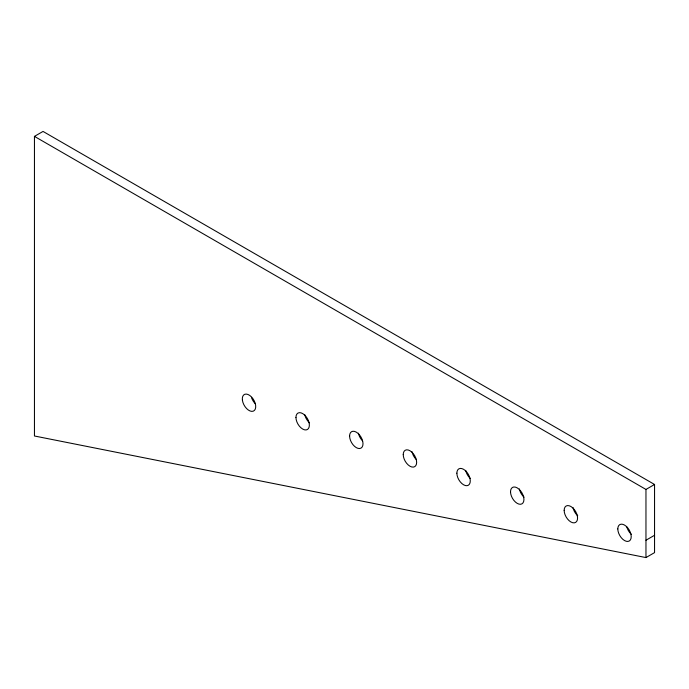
<?xml version="1.0" encoding="UTF-8"?>
<svg xmlns="http://www.w3.org/2000/svg" width="689" height="689" viewBox="0 0 689 689"><rect width="100%" height="100%" fill="white"/><g stroke="black" fill="none" stroke-linecap="round" stroke-linejoin="round"><path stroke-width="1.03" d="M34.45 136.379L43.037 131.427L654.55 484.479L654.55 552.621L645.963 557.573L34.45 435.991L34.45 136.379L645.963 489.44L654.55 484.479M645.963 540.228L654.55 535.275M645.963 489.44L645.963 557.573M255.188 403.608A9.482 5.478 60 0 1 251.476 397.372M309.507 422.831A9.482 5.478 60 0 1 304.762 414.614M362.595 440.882A9.482 5.478 60 0 1 358.409 433.2M416.234 459.468A9.482 5.478 60 0 1 412.048 451.777M470.432 478.571A9.482 5.478 60 0 1 465.695 470.363M524.071 497.157A9.482 5.478 60 0 1 519.334 488.94M577.718 515.734A9.482 5.478 60 0 1 572.972 507.526M631.357 534.319A9.482 5.478 60 0 1 626.792 526.852M242.39 400.102A9.482 5.478 60 0 0 253.233 411.178A9.482 5.478 60 0 0 251.425 396.89A9.482 5.478 60 0 0 242.39 400.102M295.951 417.439A9.482 5.478 60 0 0 306.011 429.945A9.482 5.478 60 0 0 306.011 416.535A9.482 5.478 60 0 0 295.951 417.439M349.599 436.016A9.482 5.478 60 0 0 359.658 448.53A9.482 5.478 60 0 0 359.658 435.121A9.482 5.478 60 0 0 349.599 436.016M403.237 454.602A9.482 5.478 60 0 0 413.297 467.108A9.482 5.478 60 0 0 413.297 453.698A9.482 5.478 60 0 0 403.237 454.602M456.876 473.179A9.482 5.478 60 0 0 466.935 485.693A9.482 5.478 60 0 0 466.935 472.284A9.482 5.478 60 0 0 456.876 473.179M510.523 491.765A9.482 5.478 60 0 0 520.583 504.27A9.482 5.478 60 0 0 520.583 490.861A9.482 5.478 60 0 0 510.523 491.765M564.162 510.342A9.482 5.478 60 0 0 574.221 522.856A9.482 5.478 60 0 0 574.221 509.447A9.482 5.478 60 0 0 564.162 510.342M617.809 528.928A9.482 5.478 60 0 0 627.86 541.442A9.482 5.478 60 0 0 627.86 528.024A9.482 5.478 60 0 0 617.809 528.928"/></g></svg>
